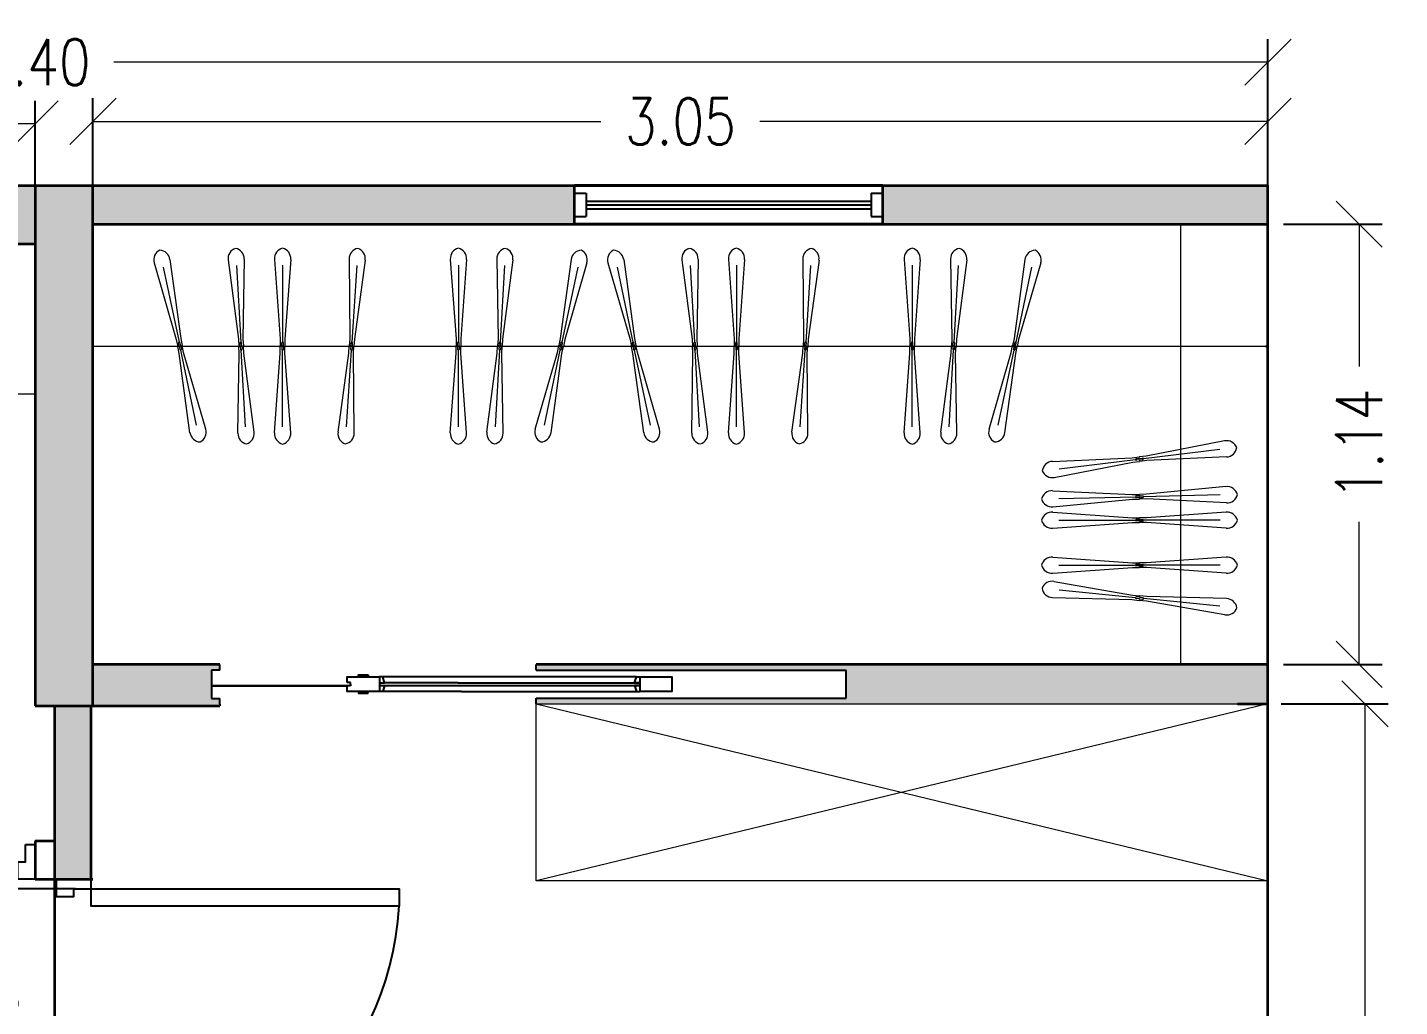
# Model space of a CAD drawing. Header units: inches. Extents: x 46.4 to 62.5, y 75.5 to 86.
# Drawn here: x 58.676 to 62.237, y 83.427 to 85.967 of the extents above; entities that cross this region are included whole.
import ezdxf

# ---------------------------------------------------------------- set-up
doc = ezdxf.new("R2010")
doc.units = ezdxf.units.IN
doc.header["$MEASUREMENT"] = 0
doc.linetypes.add('HIDDEN', pattern=[0.375, 0.25, -0.125])
doc.layers.get('DEFPOINTS').update_dxf_attribs({"color": 210})
for name, color, linetype, lineweight in [('A-ANNO-DIMS', 253, 'Continuous', 20), ('A-DOOR-FULL', 4, 'Continuous', 25), ('A-FLOR-LEVL', 7, 'Continuous', 35), ('A-FLOR-OVHD', 3, 'HIDDEN', 18), ('A-FURNITURE', 7, 'Continuous', 20), ('A-GLAZ-FULL', 4, 'Continuous', 25), ('A-WALL-FULL-EXTR', 7, 'Continuous', 35), ('A-WALL-FULL-INTR', 7, 'Continuous', 35)]:
    doc.layers.add(name, color=color, linetype=linetype, lineweight=lineweight)
doc.layers.add('Retini', color=253, linetype='Continuous', plot=False)
doc.styles.add('E-ROMANS', font='romans.shx', dxfattribs={"width": 0.8})
doc.dimstyles.new('E-0100_ARW_18', dxfattribs={"dimscale": 0.001, "dimtxt": 180, "dimasz": 180, "dimexe": 90, "dimexo": 60, "dimgap": 90, "dimtad": 0, "dimzin": 0, "dimdsep": 46, "dimtxsty": 'E-ROMANS', "dimblk": 'OPEN90', "dimcen": 90, "dimclrd": 256, "dimclre": 256, "dimclrt": 256, "dimadec": 0, "dimazin": 0, "dimtfac": 1, "dimtmove": 1, "dimatfit": 3, "dimldrblk": 'OPEN90', "dimfxl": 1, "dimtfill": 1, "dimtolj": 1, "dimtzin": 0, "dimarcsym": 0})

# ---------------------------------------------------------------- blocks, each defined once
blk = doc.blocks.new('_Oblique')
at = {"color": 0, "linetype": 'ByBlock', "lineweight": -2}
blk.add_line((-0.5, -0.5), (0.5, 0.5), dxfattribs=at)
blk = doc.blocks.new('*D44')
at = {"layer": 'A-ANNO-DIMS', "linetype": 'Continuous', "lineweight": -2, "transparency": 16777216}
for p, q in [((55.4957, 85.5971), (55.4957, 85.9375)), ((61.8957, 85.5971), (61.8957, 85.9375))]:
    blk.add_line(p, q, dxfattribs=at)
at = {"layer": 'A-ANNO-DIMS', "transparency": 16777216}
for p, q in [((55.4957, 85.8775), (58.4917, 85.8775)), ((61.8957, 85.8775), (58.8997, 85.8775))]:
    blk.add_line(p, q, dxfattribs=at)
at = {"layer": 'DEFPOINTS', "color": 0, "linetype": 'Continuous', "transparency": 16777216}
for p in [(61.8957, 85.8775), (55.4957, 85.5571), (61.8957, 85.5571)]:
    blk.add_point(p, dxfattribs=at)
at = {"layer": 'A-ANNO-DIMS', "linetype": 'Continuous', "transparency": 16777216, "xscale": 0.12, "yscale": 0.12, "zscale": 0.12, "rotation": 180}
blk.add_blockref('_Oblique', (55.4957, 85.8775), dxfattribs=at)
at = {"layer": 'A-ANNO-DIMS', "linetype": 'Continuous', "transparency": 16777216, "xscale": 0.12, "yscale": 0.12, "zscale": 0.12}
blk.add_blockref('_Oblique', (61.8957, 85.8775), dxfattribs=at)
at = {"layer": 'A-ANNO-DIMS', "linetype": 'Continuous', "transparency": 16777216, "insert": (58.6957, 85.8775), "char_height": 0.12, "attachment_point": 5, "style": 'E-ROMANS', "bg_fill": 3, "box_fill_scale": 1.25, "bg_fill_color": 256, "bg_fill_true_color": 13158600, "bg_fill_transparency": 0}
blk.add_mtext('\\A1;6.40', dxfattribs=at)
blk = doc.blocks.new('_Open90')
at = {"color": 0, "linetype": 'ByBlock', "lineweight": -2}
for p, q in [((-0.5, 0.5), (0, 0)), ((0, 0), (-1, 0)), ((0, 0), (-0.5, -0.5))]:
    blk.add_line(p, q, dxfattribs=at)
blk = doc.blocks.new('*D50')
at = {"layer": 'A-ANNO-DIMS', "linetype": 'Continuous', "lineweight": -2, "transparency": 16777216}
for p, q in [((58.8457, 85.4971), (58.8457, 85.7836)), ((61.8957, 85.4971), (61.8957, 85.7836))]:
    blk.add_line(p, q, dxfattribs=at)
at = {"layer": 'A-ANNO-DIMS', "transparency": 16777216}
for p, q in [((58.8457, 85.7236), (60.1644, 85.7236)), ((61.8957, 85.7236), (60.577, 85.7236))]:
    blk.add_line(p, q, dxfattribs=at)
at = {"layer": 'DEFPOINTS', "color": 0, "linetype": 'Continuous', "transparency": 16777216}
for p in [(61.8957, 85.7236), (58.8457, 85.4571), (61.8957, 85.4571)]:
    blk.add_point(p, dxfattribs=at)
at = {"layer": 'A-ANNO-DIMS', "linetype": 'Continuous', "transparency": 16777216, "xscale": 0.12, "yscale": 0.12, "zscale": 0.12, "rotation": 180}
blk.add_blockref('_Oblique', (58.8457, 85.7236), dxfattribs=at)
at = {"layer": 'A-ANNO-DIMS', "linetype": 'Continuous', "transparency": 16777216, "xscale": 0.12, "yscale": 0.12, "zscale": 0.12}
blk.add_blockref('_Oblique', (61.8957, 85.7236), dxfattribs=at)
at = {"layer": 'A-ANNO-DIMS', "linetype": 'Continuous', "transparency": 16777216, "insert": (60.3707, 85.7236), "char_height": 0.12, "attachment_point": 5, "style": 'E-ROMANS', "bg_fill": 3, "box_fill_scale": 1.25, "bg_fill_color": 256, "bg_fill_true_color": 13158600, "bg_fill_transparency": 0}
blk.add_mtext('\\A1;3.05', dxfattribs=at)
blk = doc.blocks.new('*D51')
at = {"layer": 'A-ANNO-DIMS', "linetype": 'Continuous', "lineweight": -2, "transparency": 16777216}
for p, q in [((55.6457, 85.4471), (55.6457, 85.777)), ((58.6957, 85.4471), (58.6957, 85.777))]:
    blk.add_line(p, q, dxfattribs=at)
at = {"layer": 'A-ANNO-DIMS', "transparency": 16777216}
for p, q in [((55.6457, 85.717), (56.9644, 85.717)), ((58.6957, 85.717), (57.377, 85.717))]:
    blk.add_line(p, q, dxfattribs=at)
at = {"layer": 'DEFPOINTS', "color": 0, "linetype": 'Continuous', "transparency": 16777216}
for p in [(58.6957, 85.717), (55.6457, 85.4071), (58.6957, 85.4071)]:
    blk.add_point(p, dxfattribs=at)
at = {"layer": 'A-ANNO-DIMS', "linetype": 'Continuous', "transparency": 16777216, "xscale": 0.12, "yscale": 0.12, "zscale": 0.12, "rotation": 180}
blk.add_blockref('_Oblique', (55.6457, 85.717), dxfattribs=at)
at = {"layer": 'A-ANNO-DIMS', "linetype": 'Continuous', "transparency": 16777216, "xscale": 0.12, "yscale": 0.12, "zscale": 0.12}
blk.add_blockref('_Oblique', (58.6957, 85.717), dxfattribs=at)
at = {"layer": 'A-ANNO-DIMS', "linetype": 'Continuous', "transparency": 16777216, "insert": (57.1707, 85.717), "char_height": 0.12, "attachment_point": 5, "style": 'E-ROMANS', "bg_fill": 3, "box_fill_scale": 1.25, "bg_fill_color": 256, "bg_fill_true_color": 13158600, "bg_fill_transparency": 0}
blk.add_mtext('\\A1;3.05', dxfattribs=at)
blk = doc.blocks.new('*D52')
at = {"layer": 'A-ANNO-DIMS', "linetype": 'Continuous', "lineweight": -2, "transparency": 16777216}
for p, q in [((61.9357, 85.4571), (62.1926, 85.4571)), ((61.9357, 84.3145), (62.1926, 84.3145))]:
    blk.add_line(p, q, dxfattribs=at)
at = {"layer": 'A-ANNO-DIMS', "transparency": 16777216}
for p, q in [((62.1326, 85.4571), (62.1326, 85.0875)), ((62.1326, 84.3145), (62.1326, 84.6841))]:
    blk.add_line(p, q, dxfattribs=at)
at = {"layer": 'DEFPOINTS', "color": 0, "linetype": 'Continuous', "transparency": 16777216}
for p in [(61.8957, 85.4571), (61.8957, 84.3145), (62.1326, 84.3145)]:
    blk.add_point(p, dxfattribs=at)
at = {"layer": 'A-ANNO-DIMS', "linetype": 'Continuous', "transparency": 16777216, "xscale": 0.12, "yscale": 0.12, "zscale": 0.12}
for p, rotation in [((62.1326, 85.4571), 90), ((62.1326, 84.3145), 270)]:
    blk.add_blockref('_Oblique', p, dxfattribs=dict(at, rotation=rotation))
at = {"layer": 'A-ANNO-DIMS', "linetype": 'Continuous', "transparency": 16777216, "insert": (62.1326, 84.8858), "char_height": 0.12, "attachment_point": 5, "rotation": 90, "style": 'E-ROMANS', "bg_fill": 3, "box_fill_scale": 1.25, "bg_fill_color": 256, "bg_fill_true_color": 13158600, "bg_fill_transparency": 0}
blk.add_mtext('\\A1;1.14', dxfattribs=at)
blk = doc.blocks.new('*D53')
at = {"layer": 'A-ANNO-DIMS', "linetype": 'Continuous', "lineweight": -2, "transparency": 16777216}
for p, q in [((61.93, 84.2122), (62.2074, 84.2122)), ((61.9357, 81.0071), (62.2074, 81.0071))]:
    blk.add_line(p, q, dxfattribs=at)
at = {"layer": 'A-ANNO-DIMS', "transparency": 16777216}
for p, q in [((62.1474, 84.2122), (62.1474, 82.8022)), ((62.1474, 81.0071), (62.1474, 82.4171))]:
    blk.add_line(p, q, dxfattribs=at)
at = {"layer": 'DEFPOINTS', "color": 0, "linetype": 'Continuous', "transparency": 16777216}
for p in [(61.89, 84.2122), (61.8957, 81.0071), (62.1474, 81.0071)]:
    blk.add_point(p, dxfattribs=at)
at = {"layer": 'A-ANNO-DIMS', "linetype": 'Continuous', "transparency": 16777216, "xscale": 0.12, "yscale": 0.12, "zscale": 0.12}
for p, rotation in [((62.1474, 84.2122), 90), ((62.1474, 81.0071), 270)]:
    blk.add_blockref('_Oblique', p, dxfattribs=dict(at, rotation=rotation))
at = {"layer": 'A-ANNO-DIMS', "linetype": 'Continuous', "transparency": 16777216, "insert": (62.1474, 82.6096), "char_height": 0.12, "attachment_point": 5, "rotation": 90, "style": 'E-ROMANS', "bg_fill": 3, "box_fill_scale": 1.25, "bg_fill_color": 256, "bg_fill_true_color": 13158600, "bg_fill_transparency": 0}
blk.add_mtext('\\A1;3.21', dxfattribs=at)
blk = doc.blocks.new('*D56')
at = {"layer": 'A-ANNO-DIMS', "linetype": 'Continuous', "lineweight": -2, "transparency": 16777216}
for p, q in [((58.8007, 83.7321), (58.5289, 83.7321)), ((58.7989, 82.9321), (58.5289, 82.9321))]:
    blk.add_line(p, q, dxfattribs=at)
at = {"layer": 'A-ANNO-DIMS', "transparency": 16777216}
for p, q in [((58.5889, 83.7321), (58.5889, 83.5384)), ((58.5889, 82.9321), (58.5889, 83.1258))]:
    blk.add_line(p, q, dxfattribs=at)
at = {"layer": 'DEFPOINTS', "color": 0, "linetype": 'Continuous', "transparency": 16777216}
for p in [(58.8407, 83.7321), (58.5889, 82.9321), (58.8389, 82.9321)]:
    blk.add_point(p, dxfattribs=at)
at = {"layer": 'A-ANNO-DIMS', "linetype": 'Continuous', "transparency": 16777216, "xscale": 0.12, "yscale": 0.12, "zscale": 0.12}
for p, rotation in [((58.5889, 83.7321), 90), ((58.5889, 82.9321), 270)]:
    blk.add_blockref('_Oblique', p, dxfattribs=dict(at, rotation=rotation))
at = {"layer": 'A-ANNO-DIMS', "linetype": 'Continuous', "transparency": 16777216, "insert": (58.5889, 83.3321), "char_height": 0.12, "attachment_point": 5, "rotation": 90, "style": 'E-ROMANS', "bg_fill": 3, "box_fill_scale": 1.25, "bg_fill_color": 256, "bg_fill_true_color": 13158600, "bg_fill_transparency": 0}
blk.add_mtext('\\A1;0.80', dxfattribs=at)

msp = doc.modelspace()

# ---------------------------------------------------------------- hatches: boundary and pattern name
at = {"layer": 'Retini'}
h = msp.add_hatch(color=253, dxfattribs=at)
h.dxf.hatch_style = 1
h.paths.add_polyline_path([(58.6957, 85.5571), (57.8957, 85.5571), (57.8957, 85.4061), (58.4075, 85.4061), (58.6957, 85.4061)])
h = msp.add_hatch(color=253, dxfattribs=at)
h.dxf.hatch_style = 1
h.paths.add_polyline_path([(58.8457, 85.5571), (58.6957, 85.5571), (58.6957, 84.2071), (58.8457, 84.2071)])
h = msp.add_hatch(color=253, dxfattribs=at)
h.dxf.hatch_style = 1
h.paths.add_polyline_path([(60.0959, 85.5571), (58.8457, 85.5571), (58.8457, 85.4571), (60.0959, 85.4571)])
h = msp.add_hatch(color=253, dxfattribs=at)
h.dxf.hatch_style = 1
h.paths.add_polyline_path([(61.8957, 85.5571), (60.8959, 85.5571), (60.8959, 85.4571), (61.8957, 85.4571)])
h = msp.add_hatch(color=253, dxfattribs=at)
h.dxf.hatch_style = 1
h.paths.add_polyline_path([(59.1538, 84.2995), (59.1748, 84.2995), (59.1748, 84.3145), (58.8457, 84.3145), (58.8457, 84.2071), (59.1748, 84.2071), (59.1748, 84.2114), (59.1748, 84.2265), (59.1538, 84.2265)])
h = msp.add_hatch(color=253, dxfattribs=at)
h.dxf.hatch_style = 1
h.paths.add_polyline_path([(61.8957, 84.3145), (59.9963, 84.3145), (59.9963, 84.2996), (60.5933, 84.2996), (60.8012, 84.2996), (60.8012, 84.2271), (60.5933, 84.2271), (59.9963, 84.2271), (59.9963, 84.2122), (61.8169, 84.2122), (61.8957, 84.2122)])
h = msp.add_hatch(color=253, dxfattribs=at)
h.dxf.hatch_style = 1
h.paths.add_polyline_path([(58.8407, 84.2071), (58.7457, 84.2071), (58.7457, 83.7571), (58.8407, 83.7571)])

# ---------------------------------------------------------------- linework, layer by layer
at = {"layer": 'A-DOOR-FULL', "linetype": 'Continuous'}
for p, q in [((59.1748, 84.2995), (59.1748, 84.3145)), ((59.9963, 84.2996), (59.9963, 84.3145)), ((59.1748, 84.2995), (59.1538, 84.2995)), ((59.1538, 84.2995), (59.1538, 84.2265)), ((59.5894, 84.2824), (59.5894, 84.2443)), ((59.8022, 84.2824), (59.5894, 84.2824)), ((60.2563, 84.2824), (59.8022, 84.2824)), ((59.9963, 84.2996), (60.5933, 84.2996)), ((60.265, 84.2824), (60.265, 84.2443)), ((60.5933, 84.2996), (60.8012, 84.2996)), ((60.8012, 84.2271), (60.8012, 84.2996)), ((59.5143, 84.2676), (59.5058, 84.2676)), ((59.5143, 84.2591), (59.5058, 84.2591)), ((59.5143, 84.2633), (59.5143, 84.2676)), ((59.5143, 84.2633), (59.5143, 84.2591)), ((59.8022, 84.2443), (59.5981, 84.2443)), ((59.7935, 84.2667), (59.6028, 84.2667)), ((59.6028, 84.26), (59.7935, 84.26)), ((59.7935, 84.2667), (60.265, 84.2667)), ((59.7935, 84.26), (60.265, 84.26)), ((59.8022, 84.2443), (60.2563, 84.2443)), ((59.1538, 84.2265), (59.1748, 84.2265)), ((59.1748, 84.2114), (59.1748, 84.2265)), ((59.1748, 84.2114), (59.1748, 84.2071)), ((59.9963, 84.2122), (59.9963, 84.2271)), ((59.9963, 84.2271), (60.5933, 84.2271)), ((60.5933, 84.2271), (60.8012, 84.2271))]:
    msp.add_line(p, q, dxfattribs=at)
at = {"layer": 'A-DOOR-FULL', "color": 7, "linetype": 'Continuous'}
msp.add_line((61.89, 84.2122), (61.8957, 84.2122), dxfattribs=at)
at = {"layer": 'A-DOOR-FULL', "linetype": 'Continuous'}
for points in [[(59.5058, 84.2676), (59.5058, 84.2824), (59.5894, 84.2824)], [(59.5894, 84.2667), (59.6028, 84.2667), (59.5981, 84.2824), (59.5894, 84.2824)], [(60.265, 84.2667), (60.2516, 84.2667), (60.2563, 84.2824), (60.265, 84.2824)], [(60.265, 84.2824), (60.3487, 84.2824), (60.3487, 84.2443), (60.265, 84.2443)], [(59.5894, 84.2443), (59.5058, 84.2443), (59.5058, 84.2591)], [(59.5894, 84.26), (59.6028, 84.26), (59.5981, 84.2443), (59.5894, 84.2443)], [(60.265, 84.26), (60.2516, 84.26), (60.2563, 84.2443), (60.265, 84.2443)], [(58.6707, 83.8471), (58.6957, 83.8471), (58.6957, 83.7571), (58.6507, 83.7571), (58.6507, 83.8021), (58.6707, 83.8021), (58.6707, 83.8471)], [(58.8407, 83.7321), (58.8407, 83.7571), (58.7507, 83.7571), (58.7507, 83.7121), (58.7957, 83.7121), (58.7957, 83.7321), (58.8407, 83.7321)], [(59.6407, 83.6871), (58.8407, 83.6871), (58.8407, 83.7321), (59.6407, 83.7321), (59.6407, 83.6871)]]:
    msp.add_lwpolyline(points, dxfattribs=at)
for points in [[(59.5605, 84.2871), (59.5605, 84.2824), (59.5347, 84.2824), (59.5347, 84.2871)], [(59.5605, 84.2396), (59.5605, 84.2443), (59.5347, 84.2443), (59.5347, 84.2396)]]:
    msp.add_lwpolyline(points, close=True, dxfattribs=at)
msp.add_arc((58.8398, 83.7344), 0.8023, 270.0659, 356.6189, dxfattribs=at)
at = {"layer": 'A-FLOR-LEVL', "linetype": 'Continuous'}
for p, q in [((60.8959, 85.5571), (60.0959, 85.5571)), ((60.0959, 85.4571), (60.0959, 85.5571)), ((60.8959, 85.4571), (60.8959, 85.5571)), ((60.8959, 85.4571), (60.0959, 85.4571)), ((58.6957, 83.8571), (58.7457, 83.8571)), ((58.6957, 83.8571), (58.6957, 83.7571)), ((58.6957, 83.7571), (58.7457, 83.7571)), ((58.7457, 83.7571), (58.8457, 83.7571))]:
    msp.add_line(p, q, dxfattribs=at)
msp.add_lwpolyline([(58.7457, 83.7571), (58.7457, 82.9071)], dxfattribs=at)
at = {"layer": 'A-FLOR-OVHD', "linetype": 'Continuous'}
msp.add_line((60.2459, 85.4571), (60.7459, 85.4571), dxfattribs=at)
at = {"layer": 'A-FURNITURE', "color": 7, "linetype": 'Continuous'}
for p, q in [((58.8457, 85.4571), (61.89, 85.4571)), ((59.0045, 85.3565), (59.0619, 85.1574)), ((59.0282, 85.3458), (59.0694, 85.1507)), ((59.0456, 85.3652), (59.0736, 85.1599)), ((59.1966, 85.3641), (59.2232, 85.1587)), ((59.2184, 85.35), (59.2297, 85.1509)), ((59.2385, 85.3665), (59.2352, 85.1593)), ((59.3171, 85.3657), (59.3321, 85.159)), ((59.3381, 85.3503), (59.3381, 85.1509)), ((59.3591, 85.3657), (59.3441, 85.159)), ((59.5105, 85.3665), (59.5124, 85.1594)), ((59.5305, 85.3499), (59.5178, 85.1509)), ((59.5524, 85.3639), (59.5243, 85.1586)), ((59.7733, 85.3657), (59.7884, 85.159)), ((59.7943, 85.3503), (59.7943, 85.1509)), ((59.8153, 85.3657), (59.8003, 85.159)), ((59.8939, 85.3665), (59.8973, 85.1593)), ((59.914, 85.35), (59.9028, 85.1509)), ((59.9358, 85.3641), (59.9092, 85.1587)), ((60.0868, 85.3652), (60.0589, 85.1599)), ((60.1042, 85.3458), (60.0631, 85.1507)), ((60.128, 85.3565), (60.0706, 85.1574)), ((60.1824, 85.3565), (60.2398, 85.1574)), ((60.2062, 85.3458), (60.2473, 85.1507)), ((60.2236, 85.3652), (60.2515, 85.1599)), ((60.3746, 85.3641), (60.4012, 85.1587)), ((60.3964, 85.35), (60.4076, 85.1509)), ((60.4165, 85.3665), (60.4131, 85.1593)), ((60.4951, 85.3657), (60.5101, 85.159)), ((60.5161, 85.3503), (60.5161, 85.1509)), ((60.5371, 85.3657), (60.522, 85.159)), ((60.6884, 85.3665), (60.6903, 85.1594)), ((60.7084, 85.3499), (60.6958, 85.1509)), ((60.7304, 85.3639), (60.7023, 85.1586)), ((60.9513, 85.3657), (60.9663, 85.159)), ((60.9723, 85.3503), (60.9723, 85.1509)), ((60.9933, 85.3657), (60.9783, 85.159)), ((61.0719, 85.3665), (61.0752, 85.1593)), ((61.092, 85.35), (61.0807, 85.1509)), ((61.1138, 85.3641), (61.0872, 85.1587)), ((61.2648, 85.3652), (61.2368, 85.1599)), ((61.2822, 85.3458), (61.241, 85.1507)), ((61.3059, 85.3565), (61.2485, 85.1574)), ((59.0736, 85.1599), (59.0774, 85.1418)), ((60.0589, 85.1599), (60.0551, 85.1418)), ((60.2515, 85.1599), (60.2553, 85.1418)), ((61.2368, 85.1599), (61.233, 85.1418)), ((59.0619, 85.1574), (59.0657, 85.1393)), ((59.0695, 85.1212), (59.0657, 85.1393)), ((59.0696, 85.1401), (59.0679, 85.1484)), ((59.0696, 85.1401), (59.0713, 85.1319)), ((59.0735, 85.1409), (59.0717, 85.1492)), ((59.0735, 85.1409), (59.0752, 85.1327)), ((59.1148, 84.9353), (59.0737, 85.1304)), ((59.0812, 85.1237), (59.0774, 85.1418)), ((59.2232, 85.1587), (59.2243, 85.1402)), ((59.2253, 85.1217), (59.2243, 85.1402)), ((59.2283, 85.1404), (59.2278, 85.1488)), ((59.2283, 85.1404), (59.2288, 85.132)), ((59.2421, 84.9311), (59.2308, 85.1302)), ((59.2322, 85.1407), (59.2317, 85.1491)), ((59.2322, 85.1407), (59.2327, 85.1322)), ((59.2352, 85.1593), (59.2362, 85.1409)), ((59.2373, 85.1224), (59.2362, 85.1409)), ((59.3321, 85.159), (59.3321, 85.1405)), ((59.3321, 85.122), (59.3321, 85.1405)), ((59.3361, 85.1405), (59.3361, 85.149)), ((59.3361, 85.1405), (59.3361, 85.1321)), ((59.3381, 84.9308), (59.3381, 85.1301)), ((59.3401, 85.1405), (59.3401, 85.149)), ((59.3401, 85.1405), (59.3401, 85.1321)), ((59.3441, 85.159), (59.3441, 85.1405)), ((59.3441, 85.122), (59.3441, 85.1405)), ((59.5039, 84.9312), (59.5165, 85.1302)), ((59.51, 85.1225), (59.5112, 85.1409)), ((59.5124, 85.1594), (59.5112, 85.1409)), ((59.5152, 85.1407), (59.5147, 85.1323)), ((59.5152, 85.1407), (59.5157, 85.1491)), ((59.5191, 85.1404), (59.5186, 85.132)), ((59.5191, 85.1404), (59.5197, 85.1488)), ((59.522, 85.1217), (59.5231, 85.1402)), ((59.5243, 85.1586), (59.5231, 85.1402)), ((59.7884, 85.159), (59.7884, 85.1405)), ((59.7884, 85.122), (59.7884, 85.1405)), ((59.7924, 85.1405), (59.7924, 85.149)), ((59.7924, 85.1405), (59.7924, 85.1321)), ((59.7943, 84.9308), (59.7943, 85.1301)), ((59.7963, 85.1405), (59.7963, 85.149)), ((59.7963, 85.1405), (59.7963, 85.1321)), ((59.8003, 85.159), (59.8003, 85.1405)), ((59.8003, 85.122), (59.8003, 85.1405)), ((59.8904, 84.9311), (59.9016, 85.1302)), ((59.8952, 85.1224), (59.8962, 85.1409)), ((59.8973, 85.1593), (59.8962, 85.1409)), ((59.9002, 85.1407), (59.8997, 85.1322)), ((59.9002, 85.1407), (59.9007, 85.1491)), ((59.9042, 85.1404), (59.9037, 85.132)), ((59.9042, 85.1404), (59.9046, 85.1488)), ((59.9071, 85.1217), (59.9082, 85.1402)), ((59.9092, 85.1587), (59.9082, 85.1402)), ((60.0176, 84.9353), (60.0588, 85.1304)), ((60.0512, 85.1237), (60.0551, 85.1418)), ((60.059, 85.1409), (60.0572, 85.1327)), ((60.059, 85.1409), (60.0607, 85.1492)), ((60.0628, 85.1401), (60.0611, 85.1319)), ((60.0628, 85.1401), (60.0646, 85.1484)), ((60.0629, 85.1212), (60.0668, 85.1393)), ((60.0706, 85.1574), (60.0668, 85.1393)), ((60.2398, 85.1574), (60.2436, 85.1393)), ((60.2475, 85.1212), (60.2436, 85.1393)), ((60.2476, 85.1401), (60.2458, 85.1484)), ((60.2476, 85.1401), (60.2493, 85.1319)), ((60.2514, 85.1409), (60.2497, 85.1492)), ((60.2514, 85.1409), (60.2532, 85.1327)), ((60.2928, 84.9353), (60.2516, 85.1304)), ((60.2592, 85.1237), (60.2553, 85.1418)), ((60.4012, 85.1587), (60.4022, 85.1402)), ((60.4033, 85.1217), (60.4022, 85.1402)), ((60.4062, 85.1404), (60.4058, 85.1488)), ((60.4062, 85.1404), (60.4067, 85.132)), ((60.42, 84.9311), (60.4088, 85.1302)), ((60.4102, 85.1407), (60.4097, 85.1491)), ((60.4102, 85.1407), (60.4107, 85.1322)), ((60.4131, 85.1593), (60.4142, 85.1409)), ((60.4152, 85.1224), (60.4142, 85.1409)), ((60.5101, 85.159), (60.5101, 85.1405)), ((60.5101, 85.122), (60.5101, 85.1405)), ((60.5141, 85.1405), (60.5141, 85.149)), ((60.5141, 85.1405), (60.5141, 85.1321)), ((60.5161, 84.9308), (60.5161, 85.1301)), ((60.518, 85.1405), (60.518, 85.149)), ((60.518, 85.1405), (60.518, 85.1321)), ((60.522, 85.159), (60.522, 85.1405)), ((60.522, 85.122), (60.522, 85.1405)), ((60.6819, 84.9312), (60.6945, 85.1302)), ((60.688, 85.1225), (60.6892, 85.1409)), ((60.6903, 85.1594), (60.6892, 85.1409)), ((60.6932, 85.1407), (60.6926, 85.1323)), ((60.6932, 85.1407), (60.6937, 85.1491)), ((60.6971, 85.1404), (60.6966, 85.132)), ((60.6971, 85.1404), (60.6976, 85.1488)), ((60.6999, 85.1217), (60.7011, 85.1402)), ((60.7023, 85.1586), (60.7011, 85.1402)), ((60.9663, 85.159), (60.9663, 85.1405)), ((60.9663, 85.122), (60.9663, 85.1405)), ((60.9703, 85.1405), (60.9703, 85.149)), ((60.9703, 85.1405), (60.9703, 85.1321)), ((60.9723, 84.9308), (60.9723, 85.1301)), ((60.9743, 85.1405), (60.9743, 85.149)), ((60.9743, 85.1405), (60.9743, 85.1321)), ((60.9783, 85.159), (60.9783, 85.1405)), ((60.9783, 85.122), (60.9783, 85.1405)), ((61.0683, 84.9311), (61.0796, 85.1302)), ((61.0731, 85.1224), (61.0742, 85.1409)), ((61.0752, 85.1593), (61.0742, 85.1409)), ((61.0782, 85.1407), (61.0777, 85.1322)), ((61.0782, 85.1407), (61.0787, 85.1491)), ((61.0821, 85.1404), (61.0816, 85.132)), ((61.0821, 85.1404), (61.0826, 85.1488)), ((61.0851, 85.1217), (61.0861, 85.1402)), ((61.0872, 85.1587), (61.0861, 85.1402)), ((61.1956, 84.9353), (61.2367, 85.1304)), ((61.2292, 85.1237), (61.233, 85.1418)), ((61.2369, 85.1409), (61.2352, 85.1327)), ((61.2369, 85.1409), (61.2387, 85.1492)), ((61.2408, 85.1401), (61.2391, 85.1319)), ((61.2408, 85.1401), (61.2425, 85.1484)), ((61.2409, 85.1212), (61.2447, 85.1393)), ((61.2485, 85.1574), (61.2447, 85.1393)), ((59.0975, 84.9159), (59.0695, 85.1212)), ((59.1386, 84.9246), (59.0812, 85.1237)), ((59.222, 84.9146), (59.2253, 85.1217)), ((59.2639, 84.917), (59.2373, 85.1224)), ((59.3171, 84.9154), (59.3321, 85.122)), ((59.3591, 84.9154), (59.3441, 85.122)), ((59.4819, 84.9172), (59.51, 85.1225)), ((59.5239, 84.9145), (59.522, 85.1217)), ((59.7733, 84.9154), (59.7884, 85.122)), ((59.8153, 84.9154), (59.8003, 85.122)), ((59.8685, 84.917), (59.8952, 85.1224)), ((59.9105, 84.9146), (59.9071, 85.1217)), ((59.9939, 84.9246), (60.0512, 85.1237)), ((60.035, 84.9159), (60.0629, 85.1212)), ((60.2754, 84.9159), (60.2475, 85.1212)), ((60.3165, 84.9246), (60.2592, 85.1237)), ((60.3999, 84.9146), (60.4033, 85.1217)), ((60.4419, 84.917), (60.4152, 85.1224)), ((60.4951, 84.9154), (60.5101, 85.122)), ((60.5371, 84.9154), (60.522, 85.122)), ((60.6599, 84.9172), (60.688, 85.1225)), ((60.7018, 84.9145), (60.6999, 85.1217)), ((60.9513, 84.9154), (60.9663, 85.122)), ((60.9933, 84.9154), (60.9783, 85.122)), ((61.0465, 84.917), (61.0731, 85.1224)), ((61.0884, 84.9146), (61.0851, 85.1217)), ((61.1718, 84.9246), (61.2292, 85.1237)), ((61.2129, 84.9159), (61.2409, 85.1212)), ((61.7834, 84.8946), (61.58, 84.8553)), ((61.3363, 84.8414), (61.5432, 84.8509)), ((61.354, 84.8224), (61.552, 84.8459)), ((61.5432, 84.8509), (61.5616, 84.8531)), ((61.5446, 84.839), (61.563, 84.8412)), ((61.5621, 84.8491), (61.5537, 84.8481)), ((61.5625, 84.8452), (61.5542, 84.8442)), ((61.58, 84.8553), (61.5616, 84.8531)), ((61.5621, 84.8491), (61.5704, 84.8501)), ((61.5625, 84.8452), (61.5709, 84.8462)), ((61.5814, 84.8434), (61.563, 84.8412)), ((61.7706, 84.8719), (61.5726, 84.8484)), ((61.7883, 84.8529), (61.5814, 84.8434)), ((61.3412, 84.7997), (61.5446, 84.839)), ((61.7869, 84.7758), (61.5807, 84.756)), ((61.3368, 84.7654), (61.5437, 84.7551)), ((61.3377, 84.7234), (61.5439, 84.7432)), ((61.3526, 84.7448), (61.5519, 84.7494)), ((61.5437, 84.7551), (61.5622, 84.7556)), ((61.5439, 84.7432), (61.5624, 84.7436)), ((61.5623, 84.7516), (61.5538, 84.7514)), ((61.5623, 84.7476), (61.5539, 84.7474)), ((61.5807, 84.756), (61.5622, 84.7556)), ((61.5623, 84.7516), (61.5707, 84.7518)), ((61.5623, 84.7476), (61.5708, 84.7478)), ((61.5809, 84.744), (61.5624, 84.7436)), ((61.772, 84.7544), (61.5727, 84.7498)), ((61.7879, 84.7337), (61.5809, 84.744)), ((61.3372, 84.7098), (61.5438, 84.6947)), ((61.7874, 84.7098), (61.5808, 84.6947)), ((61.3372, 84.6677), (61.5438, 84.6828)), ((61.3526, 84.6887), (61.5519, 84.6887)), ((61.5438, 84.6947), (61.5623, 84.6947)), ((61.5438, 84.6828), (61.5623, 84.6828)), ((61.5623, 84.6907), (61.5539, 84.6907)), ((61.5623, 84.6868), (61.5539, 84.6868)), ((61.5808, 84.6947), (61.5623, 84.6947)), ((61.5623, 84.6907), (61.5707, 84.6907)), ((61.5623, 84.6868), (61.5707, 84.6868)), ((61.5808, 84.6828), (61.5623, 84.6828)), ((61.7721, 84.6887), (61.5727, 84.6887)), ((61.7874, 84.6677), (61.5808, 84.6828)), ((61.3372, 84.5931), (61.5438, 84.5781)), ((61.7874, 84.5931), (61.5808, 84.5781)), ((61.3372, 84.5511), (61.5438, 84.5661)), ((61.3526, 84.5721), (61.5519, 84.5721)), ((61.5438, 84.5781), (61.5623, 84.5781)), ((61.5438, 84.5661), (61.5623, 84.5661)), ((61.5623, 84.5741), (61.5539, 84.5741)), ((61.5623, 84.5701), (61.5539, 84.5701)), ((61.5808, 84.5781), (61.5623, 84.5781)), ((61.5623, 84.5741), (61.5707, 84.5741)), ((61.5623, 84.5701), (61.5707, 84.5701)), ((61.5808, 84.5661), (61.5623, 84.5661)), ((61.7721, 84.5721), (61.5727, 84.5721)), ((61.7874, 84.5511), (61.5808, 84.5661)), ((61.3404, 84.5301), (61.5445, 84.4946)), ((61.3362, 84.4883), (61.5433, 84.4827)), ((61.3536, 84.5077), (61.552, 84.4878)), ((61.5445, 84.4946), (61.5629, 84.4927)), ((61.5621, 84.4848), (61.5537, 84.4856)), ((61.5625, 84.4887), (61.5541, 84.4896)), ((61.5621, 84.4848), (61.5705, 84.484)), ((61.5625, 84.4887), (61.5709, 84.4879)), ((61.5813, 84.4909), (61.5629, 84.4927)), ((61.771, 84.4659), (61.5726, 84.4857)), ((61.7884, 84.4852), (61.5813, 84.4909)), ((61.5433, 84.4827), (61.5617, 84.4808)), ((61.5801, 84.479), (61.5617, 84.4808)), ((61.7842, 84.4434), (61.5801, 84.479)), ((61.8973, 84.3145), (61.0567, 84.3145)), ((61.8957, 84.22), (61.8957, 84.3145))]:
    msp.add_line(p, q, dxfattribs=at)
at = {"layer": 'A-FURNITURE', "color": 7, "linetype": 'Continuous', "ltscale": 0.005}
for p, q in [((61.6699, 84.3135), (61.6699, 85.4571)), ((58.8457, 85.1405), (61.89, 85.1405))]:
    msp.add_line(p, q, dxfattribs=at)
at = {"layer": 'A-FURNITURE', "linetype": 'Continuous'}
msp.add_line((58.1476, 85.0164), (58.6957, 85.0164), dxfattribs=at)
at = {"layer": 'A-FURNITURE', "color": 0, "linetype": 'Continuous'}
for p, q in [((59.9963, 83.7532), (59.9963, 84.2122)), ((59.9963, 84.2122), (61.8169, 84.2122)), ((59.9963, 84.2122), (61.8957, 83.7532)), ((61.8957, 84.2122), (59.9963, 83.7532)), ((61.8957, 83.7532), (59.9963, 83.7532))]:
    msp.add_line(p, q, dxfattribs=at)
at = {"layer": 'A-FURNITURE', "color": 7, "linetype": 'Continuous'}
for centre, radius, start, end in [((59.0312, 85.3642), 0.0278, 115.9257, 196.0786), ((59.018, 85.3614), 0.0278, 7.7594, 87.9123), ((59.2242, 85.3677), 0.0278, 107.2346, 187.3876), ((59.2107, 85.3669), 0.0278, 359.0683, 79.2212), ((59.3448, 85.3677), 0.0278, 104.0067, 184.1596), ((59.3314, 85.3677), 0.0278, 355.8404, 75.9933), ((59.5383, 85.3668), 0.0278, 100.3753, 180.5283), ((59.5248, 85.3677), 0.0278, 352.209, 72.3619), ((59.8011, 85.3677), 0.0278, 104.0067, 184.1596), ((59.7876, 85.3677), 0.0278, 355.8404, 75.9933), ((59.9217, 85.3669), 0.0278, 100.7788, 180.9317), ((59.9083, 85.3677), 0.0278, 352.6124, 72.7654), ((60.1144, 85.3614), 0.0278, 92.0877, 172.2406), ((60.1012, 85.3642), 0.0278, 343.9214, 64.0743), ((60.2092, 85.3642), 0.0278, 115.9257, 196.0786), ((60.196, 85.3614), 0.0278, 7.7594, 87.9123), ((60.4021, 85.3677), 0.0278, 107.2346, 187.3876), ((60.3887, 85.3669), 0.0278, 359.0683, 79.2212), ((60.5228, 85.3677), 0.0278, 104.0067, 184.1596), ((60.5093, 85.3677), 0.0278, 355.8404, 75.9933), ((60.7162, 85.3668), 0.0278, 100.3753, 180.5283), ((60.7028, 85.3677), 0.0278, 352.209, 72.3619), ((60.979, 85.3677), 0.0278, 104.0067, 184.1596), ((60.9656, 85.3677), 0.0278, 355.8404, 75.9933), ((61.0997, 85.3669), 0.0278, 100.7788, 180.9317), ((61.0862, 85.3677), 0.0278, 352.6124, 72.7654), ((61.2924, 85.3614), 0.0278, 92.0877, 172.2406), ((61.2792, 85.3642), 0.0278, 343.9214, 64.0743), ((59.0698, 85.1488), 0.00197, 11.919, 191.919), ((59.0715, 85.1405), 0.00242, 156.7513, 227.0867), ((59.0733, 85.1323), 0.00197, 191.919, 11.919), ((59.0715, 85.1405), 0.00242, 336.7513, 47.0867), ((59.2298, 85.149), 0.00197, 3.2279, 183.2279), ((59.2303, 85.1405), 0.00242, 148.0603, 218.3956), ((59.2307, 85.1321), 0.00197, 183.2279, 3.2279), ((59.2303, 85.1405), 0.00242, 328.0603, 38.3956), ((59.3381, 85.1405), 0.00242, 144.8323, 215.1677), ((59.3381, 85.149), 0.00197, 360, 180), ((59.3381, 85.1321), 0.00197, 180, 360), ((59.3381, 85.1405), 0.00242, 324.8323, 35.1677), ((59.5166, 85.1321), 0.00197, 176.3686, 356.3686), ((59.5172, 85.1405), 0.00242, 141.201, 211.5363), ((59.5177, 85.1489), 0.00197, 356.3686, 176.3686), ((59.5172, 85.1405), 0.00242, 321.201, 31.5363), ((59.7943, 85.1405), 0.00242, 144.8323, 215.1677), ((59.7943, 85.149), 0.00197, 360, 180), ((59.7943, 85.1321), 0.00197, 180, 360), ((59.7943, 85.1405), 0.00242, 324.8323, 35.1677), ((59.9017, 85.1321), 0.00197, 176.7721, 356.7721), ((59.9022, 85.1405), 0.00242, 141.6044, 211.9397), ((59.9027, 85.149), 0.00197, 356.7721, 176.7721), ((59.9022, 85.1405), 0.00242, 321.6044, 31.9397), ((60.0592, 85.1323), 0.00197, 168.081, 348.081), ((60.0609, 85.1405), 0.00242, 132.9133, 203.2487), ((60.0626, 85.1488), 0.00197, 348.081, 168.081), ((60.0609, 85.1405), 0.00242, 312.9133, 23.2487), ((60.2478, 85.1488), 0.00197, 11.919, 191.919), ((60.2495, 85.1405), 0.00242, 156.7513, 227.0867), ((60.2512, 85.1323), 0.00197, 191.919, 11.919), ((60.2495, 85.1405), 0.00242, 336.7513, 47.0867), ((60.4077, 85.149), 0.00197, 3.2279, 183.2279), ((60.4082, 85.1405), 0.00242, 148.0603, 218.3956), ((60.4087, 85.1321), 0.00197, 183.2279, 3.2279), ((60.4082, 85.1405), 0.00242, 328.0603, 38.3956), ((60.5161, 85.1405), 0.00242, 144.8323, 215.1677), ((60.5161, 85.149), 0.00197, 360, 180), ((60.5161, 85.1321), 0.00197, 180, 360), ((60.5161, 85.1405), 0.00242, 324.8323, 35.1677), ((60.6946, 85.1321), 0.00197, 176.3686, 356.3686), ((60.6951, 85.1405), 0.00242, 141.201, 211.5363), ((60.6957, 85.1489), 0.00197, 356.3686, 176.3686), ((60.6951, 85.1405), 0.00242, 321.201, 31.5363), ((60.9723, 85.1405), 0.00242, 144.8323, 215.1677), ((60.9723, 85.149), 0.00197, 360, 180), ((60.9723, 85.1321), 0.00197, 180, 360), ((60.9723, 85.1405), 0.00242, 324.8323, 35.1677), ((61.0802, 85.1405), 0.00242, 141.6044, 211.9397), ((61.0797, 85.1321), 0.00197, 176.7721, 356.7721), ((61.0806, 85.149), 0.00197, 356.7721, 176.7721), ((61.0802, 85.1405), 0.00242, 321.6044, 31.9397), ((61.2371, 85.1323), 0.00197, 168.081, 348.081), ((61.2389, 85.1405), 0.00242, 132.9133, 203.2487), ((61.2406, 85.1488), 0.00197, 348.081, 168.081), ((61.2389, 85.1405), 0.00242, 312.9133, 23.2487), ((59.125, 84.9197), 0.0278, 187.7594, 267.9123), ((59.1119, 84.9169), 0.0278, 295.9257, 16.0786), ((59.2498, 84.9141), 0.0278, 179.0683, 259.2212), ((59.2363, 84.9134), 0.0278, 287.2346, 7.3876), ((59.3448, 84.9134), 0.0278, 175.8404, 255.9933), ((59.3314, 84.9134), 0.0278, 284.0067, 4.1596), ((59.5095, 84.9134), 0.0278, 172.209, 252.3619), ((59.4961, 84.9143), 0.0278, 280.3753, 0.5283), ((59.8011, 84.9134), 0.0278, 175.8404, 255.9933), ((59.7876, 84.9134), 0.0278, 284.0067, 4.1596), ((59.8961, 84.9134), 0.0278, 172.6124, 252.7654), ((59.8827, 84.9141), 0.0278, 280.7788, 0.9317), ((60.0206, 84.9169), 0.0278, 163.9214, 244.0743), ((60.0074, 84.9197), 0.0278, 272.0877, 352.2406), ((60.303, 84.9197), 0.0278, 187.7594, 267.9123), ((60.2898, 84.9169), 0.0278, 295.9257, 16.0786), ((60.4277, 84.9141), 0.0278, 179.0683, 259.2212), ((60.4143, 84.9134), 0.0278, 287.2346, 7.3876), ((60.5228, 84.9134), 0.0278, 175.8404, 255.9933), ((60.5093, 84.9134), 0.0278, 284.0067, 4.1596), ((60.6875, 84.9134), 0.0278, 172.209, 252.3619), ((60.674, 84.9143), 0.0278, 280.3753, 0.5283), ((60.979, 84.9134), 0.0278, 175.8404, 255.9933), ((60.9656, 84.9134), 0.0278, 284.0067, 4.1596), ((61.0741, 84.9134), 0.0278, 172.6124, 252.7654), ((61.0606, 84.9141), 0.0278, 280.7788, 0.9317), ((61.1985, 84.9169), 0.0278, 163.9214, 244.0743), ((61.1854, 84.9197), 0.0278, 272.0877, 352.2406), ((61.7887, 84.8673), 0.0278, 20.788, 100.941), ((61.7871, 84.8807), 0.0278, 272.6217, 352.7746), ((61.3375, 84.8136), 0.0278, 92.6217, 172.7746), ((61.5539, 84.8462), 0.00197, 96.7813, 276.7813), ((61.5623, 84.8471), 0.00242, 61.6137, 131.949), ((61.5623, 84.8471), 0.00242, 241.6137, 311.949), ((61.5707, 84.8481), 0.00197, 276.7813, 96.7813), ((61.3359, 84.827), 0.0278, 200.788, 280.941), ((61.7895, 84.7481), 0.0278, 15.3197, 95.4727), ((61.3354, 84.7377), 0.0278, 87.1534, 167.3063), ((61.3351, 84.7511), 0.0278, 195.3197, 275.4727), ((61.5539, 84.7494), 0.00197, 91.313, 271.313), ((61.5623, 84.7496), 0.00242, 56.1454, 126.4807), ((61.5623, 84.7496), 0.00242, 236.1454, 306.4807), ((61.5707, 84.7498), 0.00197, 271.313, 91.313), ((61.7892, 84.7615), 0.0278, 267.1534, 347.3063), ((61.3352, 84.682), 0.0278, 85.8404, 165.9933), ((61.7894, 84.682), 0.0278, 14.0067, 94.1596), ((61.3352, 84.6955), 0.0278, 194.0067, 274.1596), ((61.5539, 84.6887), 0.00197, 90, 270), ((61.5623, 84.6887), 0.00242, 54.8323, 125.1677), ((61.5623, 84.6887), 0.00242, 234.8323, 305.1677), ((61.5707, 84.6887), 0.00197, 270, 90), ((61.7894, 84.6955), 0.0278, 265.8404, 345.9933), ((61.3352, 84.5654), 0.0278, 85.8404, 165.9933), ((61.7894, 84.5654), 0.0278, 14.0067, 94.1596), ((61.3352, 84.5788), 0.0278, 194.0067, 274.1596), ((61.5539, 84.5721), 0.00197, 90, 270), ((61.5623, 84.5721), 0.00242, 54.8323, 125.1677), ((61.5623, 84.5721), 0.00242, 234.8323, 305.1677), ((61.5707, 84.5721), 0.00197, 270, 90), ((61.7894, 84.5788), 0.0278, 265.8404, 345.9933), ((61.3356, 84.5027), 0.0278, 80.1206, 160.2736), ((61.337, 84.5161), 0.0278, 188.2869, 268.4399), ((61.5539, 84.4876), 0.00197, 84.2802, 264.2802), ((61.5623, 84.4868), 0.00242, 229.1126, 299.4479), ((61.5623, 84.4868), 0.00242, 49.1126, 119.4479), ((61.5707, 84.4859), 0.00197, 264.2802, 84.2802), ((61.7876, 84.4574), 0.0278, 8.2869, 88.4399), ((61.789, 84.4708), 0.0278, 260.1206, 340.2736)]:
    msp.add_arc(centre, radius, start, end, dxfattribs=at)
at = {"layer": 'A-GLAZ-FULL', "linetype": 'Continuous'}
for p, q in [((60.0959, 85.5371), (60.1259, 85.5371)), ((60.1259, 85.5171), (60.8659, 85.5171)), ((60.8659, 85.5371), (60.8959, 85.5371)), ((60.1259, 85.5071), (60.8659, 85.5071)), ((60.1259, 85.4971), (60.8659, 85.4971)), ((60.0959, 85.4771), (60.1259, 85.4771)), ((60.8659, 85.4771), (60.8959, 85.4771))]:
    msp.add_line(p, q, dxfattribs=at)
at = {"layer": 'A-GLAZ-FULL', "linetype": 'Continuous', "ltscale": 0.001}
for p, q in [((60.1259, 85.5371), (60.1259, 85.4771)), ((60.8659, 85.5371), (60.8659, 85.4771))]:
    msp.add_line(p, q, dxfattribs=at)
at = {"layer": 'A-WALL-FULL-EXTR', "linetype": 'Continuous'}
for p, q in [((57.8957, 85.5571), (58.6957, 85.5571)), ((58.6957, 85.5571), (58.8457, 85.5571)), ((58.8457, 85.5571), (61.8957, 85.5571)), ((61.8957, 79.5571), (61.8957, 85.5571)), ((58.6957, 84.2071), (58.8457, 84.2071))]:
    msp.add_line(p, q, dxfattribs=at)
at = {"layer": 'A-WALL-FULL-EXTR', "color": 7, "linetype": 'Continuous'}
for p, q in [((61.89, 85.1405), (61.8957, 85.1405)), ((59.5058, 84.2591), (59.1548, 84.2585))]:
    msp.add_line(p, q, dxfattribs=at)
at = {"layer": 'A-WALL-FULL-INTR', "linetype": 'Continuous'}
for p, q in [((58.6957, 85.5571), (58.6957, 84.2071)), ((58.8457, 84.2071), (58.8457, 85.5571)), ((58.8457, 85.4571), (61.8957, 85.4571)), ((57.8957, 85.4061), (58.6957, 85.4061)), ((58.7457, 84.2071), (58.7457, 80.9071))]:
    msp.add_line(p, q, dxfattribs=at)
at = {"layer": 'A-WALL-FULL-INTR', "color": 7, "linetype": 'Continuous'}
for p, q in [((59.1748, 84.3145), (58.8457, 84.3145)), ((61.8957, 84.3145), (59.9963, 84.3145)), ((58.8407, 84.2071), (59.1748, 84.2071)), ((61.8169, 84.2122), (61.89, 84.2122))]:
    msp.add_line(p, q, dxfattribs=at)
at = {"layer": 'A-WALL-FULL-INTR', "color": 0, "linetype": 'Continuous'}
msp.add_line((58.8407, 83.7571), (58.8407, 84.2071), dxfattribs=at)

# ---------------------------------------------------------------- next in the draw order: dimensions: what is measured, and where the dimension line sits
at = {"layer": 'A-ANNO-DIMS', "color": 7, "linetype": 'Continuous'}
dim = msp.add_linear_dim(base=(61.8957, 85.8775), p1=(55.4957, 85.5571), p2=(61.8957, 85.5571), dimstyle='E-0100_ARW_18', override={"dimtxt": 120, "dimasz": 120, "dimexe": 60, "dimexo": 40, "dimgap": 60, "dimblk": 'Oblique', "dimcen": 60, "dimlwd": 65535}, dxfattribs=at)
dim.commit()
dim.dimension.update_dxf_attribs({"geometry": '*D44', "text_midpoint": (58.6957, 85.8775)})
dim = msp.add_linear_dim(base=(58.5889, 82.9321), p1=(58.8407, 83.7321), p2=(58.8389, 82.9321), angle=90, dimstyle='E-0100_ARW_18', override={"dimtxt": 120, "dimasz": 120, "dimexe": 60, "dimexo": 40, "dimgap": 60, "dimblk": 'Oblique', "dimcen": 60, "dimlwd": 65535}, dxfattribs=at)
dim.commit()
dim.dimension.update_dxf_attribs({"geometry": '*D56', "text_midpoint": (58.5889, 83.3321)})

# ---------------------------------------------------------------- next in the draw order: dimensions: what is measured, and where the dimension line sits
for base, p1, p2, picture, middle in [((58.6957, 85.717), (55.6457, 85.4071), (58.6957, 85.4071), '*D51', (57.1707, 85.717)), ((61.8957, 85.7236), (58.8457, 85.4571), (61.8957, 85.4571), '*D50', (60.3707, 85.7236))]:
    dim = msp.add_linear_dim(base=base, p1=p1, p2=p2, dimstyle='E-0100_ARW_18', override={"dimtxt": 120, "dimasz": 120, "dimexe": 60, "dimexo": 40, "dimgap": 60, "dimblk": 'Oblique', "dimcen": 60, "dimlwd": 65535}, dxfattribs=at)
    dim.commit()
    dim.dimension.update_dxf_attribs({"geometry": picture, "text_midpoint": middle})

# ---------------------------------------------------------------- next in the draw order: dimensions: what is measured, and where the dimension line sits
dim = msp.add_linear_dim(base=(62.1326, 84.3145), p1=(61.8957, 85.4571), p2=(61.8957, 84.3145), angle=90, dimstyle='E-0100_ARW_18', override={"dimtxt": 120, "dimasz": 120, "dimexe": 60, "dimexo": 40, "dimgap": 60, "dimblk": 'Oblique', "dimcen": 60, "dimlwd": 65535}, dxfattribs=at)
dim.commit()
dim.dimension.update_dxf_attribs({"geometry": '*D52', "text_midpoint": (62.1326, 84.8858)})

# ---------------------------------------------------------------- next in the draw order: dimensions: what is measured, and where the dimension line sits
dim = msp.add_linear_dim(base=(62.1474, 81.0071), p1=(61.89, 84.2122), p2=(61.8957, 81.0071), angle=90, dimstyle='E-0100_ARW_18', override={"dimtxt": 120, "dimasz": 120, "dimexe": 60, "dimexo": 40, "dimgap": 60, "dimblk": 'Oblique', "dimcen": 60, "dimlwd": 65535}, dxfattribs=at)
dim.commit()
dim.dimension.update_dxf_attribs({"geometry": '*D53', "text_midpoint": (62.1474, 82.6096)})

doc.saveas('drawing.dxf')
